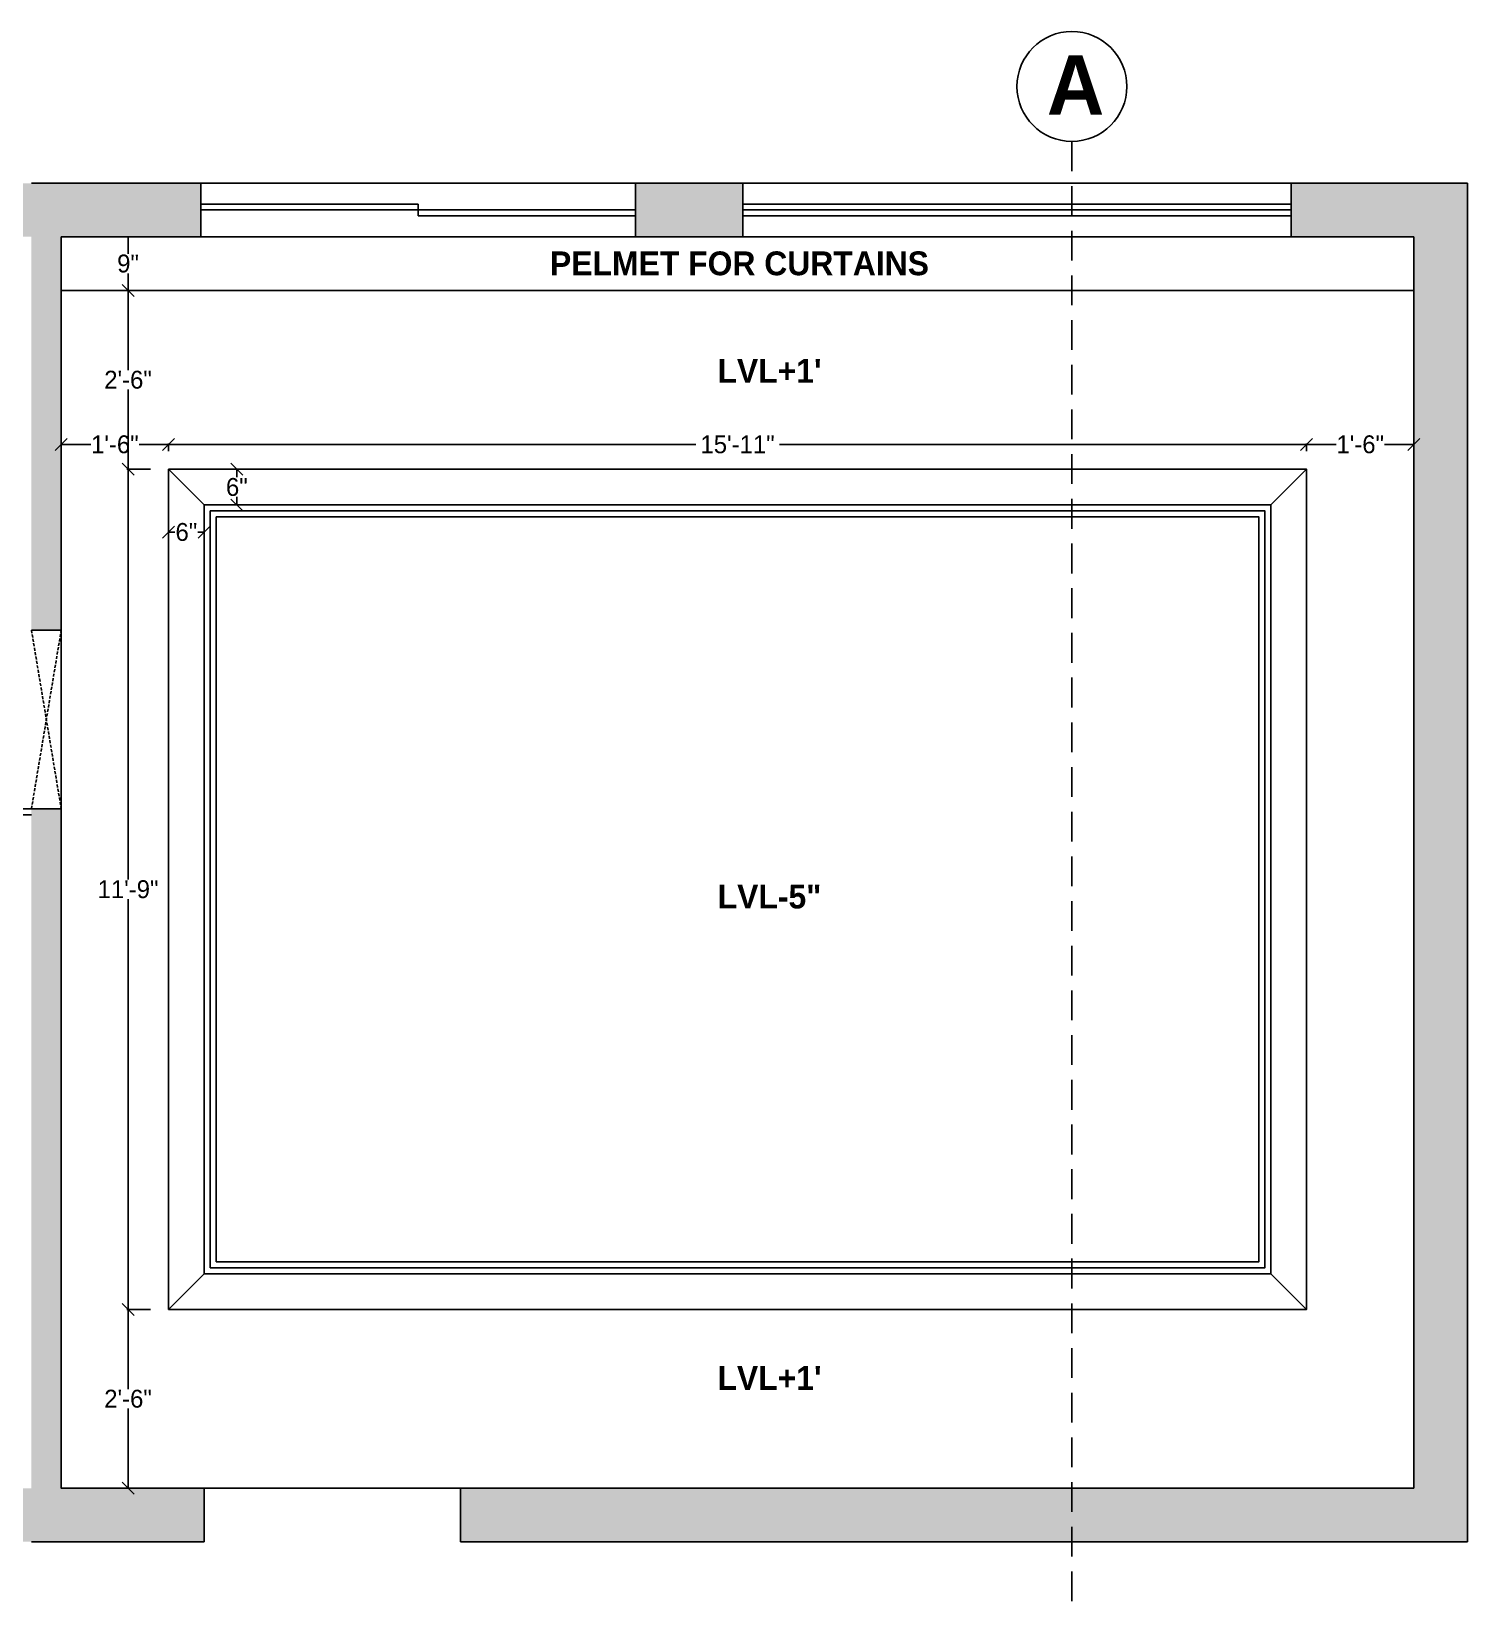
# Model space of a CAD drawing. Header units: inches. Extents: x 9636 to 21597, y -10243 to 557.
# Drawn here: x 16236.5 to 16477.5, y -8813.3 to -8549.2 of the extents above; entities that cross this region are included whole.
import ezdxf

# ---------------------------------------------------------------- set-up
doc = ezdxf.new("R2010")
doc.units = ezdxf.units.IN
doc.header["$MEASUREMENT"] = 0
doc.linetypes.add('DASHED', pattern=[0.75, 0.5, -0.25])
doc.layers.add('IEL-HATCH-002', color=7, linetype='Continuous')
doc.styles.add('HEMI', font='stylu.ttf')
doc.styles.get("Standard").update_dxf_attribs({"font": 'arial.ttf'})
doc.dimstyles.get("Standard").update_dxf_attribs({"dimtxt": 0.18, "dimasz": 0.18, "dimexe": 0.18, "dimexo": 0.0625, "dimgap": 0.09, "dimtad": 0, "dimtih": 1, "dimtoh": 1, "dimdec": 0, "dimzin": 0, "dimdsep": 46, "dimlunit": 4, "dimtxsty": 'Standard', "dimcen": 0.09, "dimadec": 0, "dimazin": 0, "dimtfac": 1, "dimtdec": 0, "dimtofl": 0, "dimtmove": 0, "dimatfit": 3, "dimfxl": 1, "dimtolj": 1, "dimtzin": 0, "dimarcsym": 0})

# ---------------------------------------------------------------- blocks, each defined once
blk = doc.blocks.new('_Oblique')
at = {"color": 0, "linetype": 'ByBlock', "lineweight": -2}
blk.add_line((-0.5, -0.5), (0.5, 0.5), dxfattribs=at)
blk = doc.blocks.new('*D238')
at = {"color": 254, "lineweight": -2, "transparency": 16777216}
for p, q in [((16256.5, -8592.64), (16252.53, -8592.64)), ((16256.5, -8622.64), (16252.53, -8622.64))]:
    blk.add_line(p, q, dxfattribs=at)
at = {"color": 5, "lineweight": -2, "transparency": 16777216}
for p, q in [((16252.71, -8592.64), (16252.71, -8606)), ((16252.71, -8622.64), (16252.71, -8609.29))]:
    blk.add_line(p, q, dxfattribs=at)
at = {"layer": 'Defpoints', "color": 0, "transparency": 16777216}
for p in [(16252.71, -8592.64), (16259.5, -8592.64), (16259.5, -8622.64)]:
    blk.add_point(p, dxfattribs=at)
at = {"color": 5, "lineweight": -2, "transparency": 16777216, "xscale": 2, "yscale": 2, "zscale": 2}
for p, rotation in [((16252.71, -8592.64), 90), ((16252.71, -8622.64), 270)]:
    blk.add_blockref('_Oblique', p, dxfattribs=dict(at, rotation=rotation))
at = {"color": 5, "transparency": 16777216, "insert": (16252.71, -8607.64), "char_height": 3, "attachment_point": 5, "style": 'HEMI'}
blk.add_mtext('\\A1;2\'-6"', dxfattribs=at)
blk = doc.blocks.new('*D239')
at = {"color": 254, "lineweight": -2, "transparency": 16777216}
for p, q in [((16256.5, -8622.64), (16252.53, -8622.64)), ((16256.5, -8763.64), (16252.53, -8763.64))]:
    blk.add_line(p, q, dxfattribs=at)
at = {"color": 5, "lineweight": -2, "transparency": 16777216}
for p, q in [((16252.71, -8622.64), (16252.71, -8691.5)), ((16252.71, -8763.64), (16252.71, -8694.78))]:
    blk.add_line(p, q, dxfattribs=at)
at = {"layer": 'Defpoints', "color": 0, "transparency": 16777216}
for p in [(16259.5, -8622.64), (16252.71, -8763.64), (16259.5, -8763.64)]:
    blk.add_point(p, dxfattribs=at)
at = {"color": 5, "lineweight": -2, "transparency": 16777216, "xscale": 2, "yscale": 2, "zscale": 2}
for p, rotation in [((16252.71, -8622.64), 90), ((16252.71, -8763.64), 270)]:
    blk.add_blockref('_Oblique', p, dxfattribs=dict(at, rotation=rotation))
at = {"color": 5, "transparency": 16777216, "insert": (16252.71, -8693.14), "char_height": 3, "attachment_point": 5, "style": 'HEMI'}
blk.add_mtext('\\A1;11\'-9"', dxfattribs=at)
blk = doc.blocks.new('*D240')
at = {"color": 254, "lineweight": -2, "transparency": 16777216}
for p, q in [((16256.5, -8763.64), (16252.53, -8763.64)), ((16250.5, -8793.64), (16252.53, -8793.64))]:
    blk.add_line(p, q, dxfattribs=at)
at = {"color": 5, "lineweight": -2, "transparency": 16777216}
for p, q in [((16252.71, -8763.64), (16252.71, -8777)), ((16252.71, -8793.64), (16252.71, -8780.29))]:
    blk.add_line(p, q, dxfattribs=at)
at = {"layer": 'Defpoints', "color": 0, "transparency": 16777216}
for p in [(16259.5, -8763.64), (16252.71, -8793.64), (16253.5, -8793.64)]:
    blk.add_point(p, dxfattribs=at)
at = {"color": 5, "lineweight": -2, "transparency": 16777216, "xscale": 2, "yscale": 2, "zscale": 2}
for p, rotation in [((16252.71, -8763.64), 90), ((16252.71, -8793.64), 270)]:
    blk.add_blockref('_Oblique', p, dxfattribs=dict(at, rotation=rotation))
at = {"color": 5, "transparency": 16777216, "insert": (16252.71, -8778.64), "char_height": 3, "attachment_point": 5, "style": 'HEMI'}
blk.add_mtext('\\A1;2\'-6"', dxfattribs=at)
blk = doc.blocks.new('*D241')
at = {"color": 254, "lineweight": -2, "transparency": 16777216}
for p, q in [((16241.5, -8619.64), (16241.5, -8618.3)), ((16259.5, -8619.64), (16259.5, -8618.3))]:
    blk.add_line(p, q, dxfattribs=at)
at = {"color": 5, "lineweight": -2, "transparency": 16777216}
for p, q in [((16241.5, -8618.48), (16246.46, -8618.48)), ((16259.5, -8618.48), (16254.55, -8618.48))]:
    blk.add_line(p, q, dxfattribs=at)
at = {"layer": 'Defpoints', "color": 0, "transparency": 16777216}
for p in [(16241.5, -8618.48), (16241.5, -8622.64), (16259.5, -8622.64)]:
    blk.add_point(p, dxfattribs=at)
at = {"color": 5, "lineweight": -2, "transparency": 16777216, "xscale": 2, "yscale": 2, "zscale": 2, "rotation": 180}
blk.add_blockref('_Oblique', (16241.5, -8618.48), dxfattribs=at)
at = {"color": 5, "lineweight": -2, "transparency": 16777216, "xscale": 2, "yscale": 2, "zscale": 2}
blk.add_blockref('_Oblique', (16259.5, -8618.48), dxfattribs=at)
at = {"color": 5, "transparency": 16777216, "insert": (16250.5, -8618.48), "char_height": 3, "attachment_point": 5, "style": 'HEMI'}
blk.add_mtext('\\A1;1\'-6"', dxfattribs=at)
blk = doc.blocks.new('*D242')
at = {"color": 254, "lineweight": -2, "transparency": 16777216}
for p, q in [((16259.5, -8619.64), (16259.5, -8618.3)), ((16450.5, -8619.64), (16450.5, -8618.3))]:
    blk.add_line(p, q, dxfattribs=at)
at = {"color": 5, "lineweight": -2, "transparency": 16777216}
for p, q in [((16259.5, -8618.48), (16347.98, -8618.48)), ((16450.5, -8618.48), (16362.03, -8618.48))]:
    blk.add_line(p, q, dxfattribs=at)
at = {"layer": 'Defpoints', "color": 0, "transparency": 16777216}
for p in [(16450.5, -8618.48), (16259.5, -8622.64), (16450.5, -8622.64)]:
    blk.add_point(p, dxfattribs=at)
at = {"color": 5, "lineweight": -2, "transparency": 16777216, "xscale": 2, "yscale": 2, "zscale": 2, "rotation": 180}
blk.add_blockref('_Oblique', (16259.5, -8618.48), dxfattribs=at)
at = {"color": 5, "lineweight": -2, "transparency": 16777216, "xscale": 2, "yscale": 2, "zscale": 2}
blk.add_blockref('_Oblique', (16450.5, -8618.48), dxfattribs=at)
at = {"color": 5, "transparency": 16777216, "insert": (16355, -8618.48), "char_height": 3, "attachment_point": 5, "style": 'HEMI'}
blk.add_mtext('\\A1;15\'-11"', dxfattribs=at)
blk = doc.blocks.new('*D243')
at = {"color": 254, "lineweight": -2, "transparency": 16777216}
for p, q in [((16468.5, -8615.48), (16468.5, -8618.3)), ((16450.5, -8619.64), (16450.5, -8618.3))]:
    blk.add_line(p, q, dxfattribs=at)
at = {"color": 5, "lineweight": -2, "transparency": 16777216}
for p, q in [((16450.5, -8618.48), (16455.46, -8618.48)), ((16468.5, -8618.48), (16463.55, -8618.48))]:
    blk.add_line(p, q, dxfattribs=at)
at = {"layer": 'Defpoints', "color": 0, "transparency": 16777216}
for p in [(16468.5, -8618.48), (16468.5, -8618.48), (16450.5, -8622.64)]:
    blk.add_point(p, dxfattribs=at)
at = {"color": 5, "lineweight": -2, "transparency": 16777216, "xscale": 2, "yscale": 2, "zscale": 2, "rotation": 180}
blk.add_blockref('_Oblique', (16450.5, -8618.48), dxfattribs=at)
at = {"color": 5, "lineweight": -2, "transparency": 16777216, "xscale": 2, "yscale": 2, "zscale": 2}
blk.add_blockref('_Oblique', (16468.5, -8618.48), dxfattribs=at)
at = {"color": 5, "transparency": 16777216, "insert": (16459.5, -8618.48), "char_height": 3, "attachment_point": 5, "style": 'HEMI'}
blk.add_mtext('\\A1;1\'-6"', dxfattribs=at)
blk = doc.blocks.new('*D244')
at = {"color": 254, "lineweight": -2, "transparency": 16777216}
for p, q in [((16259.5, -8631.64), (16259.5, -8633.37)), ((16265.5, -8631.64), (16265.5, -8633.37))]:
    blk.add_line(p, q, dxfattribs=at)
at = {"color": 5, "lineweight": -2, "transparency": 16777216}
for p, q in [((16259.5, -8633.19), (16260.59, -8633.19)), ((16265.5, -8633.19), (16264.42, -8633.19))]:
    blk.add_line(p, q, dxfattribs=at)
at = {"layer": 'Defpoints', "color": 0, "transparency": 16777216}
for p in [(16259.5, -8628.64), (16265.5, -8628.64), (16259.5, -8633.19)]:
    blk.add_point(p, dxfattribs=at)
at = {"color": 5, "lineweight": -2, "transparency": 16777216, "xscale": 2, "yscale": 2, "zscale": 2, "rotation": 180}
blk.add_blockref('_Oblique', (16259.5, -8633.19), dxfattribs=at)
at = {"color": 5, "lineweight": -2, "transparency": 16777216, "xscale": 2, "yscale": 2, "zscale": 2}
blk.add_blockref('_Oblique', (16265.5, -8633.19), dxfattribs=at)
at = {"color": 5, "transparency": 16777216, "insert": (16262.5, -8633.19), "char_height": 3, "attachment_point": 5, "style": 'HEMI'}
blk.add_mtext('\\A1;6"', dxfattribs=at)
blk = doc.blocks.new('*D245')
at = {"color": 254, "lineweight": -2, "transparency": 16777216}
for p, q in [((16268.5, -8622.64), (16271.15, -8622.64)), ((16268.5, -8628.64), (16271.15, -8628.64))]:
    blk.add_line(p, q, dxfattribs=at)
at = {"color": 5, "lineweight": -2, "transparency": 16777216}
for p, q in [((16270.97, -8622.64), (16270.97, -8624)), ((16270.97, -8628.64), (16270.97, -8627.29))]:
    blk.add_line(p, q, dxfattribs=at)
at = {"layer": 'Defpoints', "color": 0, "transparency": 16777216}
for p in [(16265.5, -8622.64), (16270.97, -8622.64), (16265.5, -8628.64)]:
    blk.add_point(p, dxfattribs=at)
at = {"color": 5, "lineweight": -2, "transparency": 16777216, "xscale": 2, "yscale": 2, "zscale": 2}
for p, rotation in [((16270.97, -8622.64), 90), ((16270.97, -8628.64), 270)]:
    blk.add_blockref('_Oblique', p, dxfattribs=dict(at, rotation=rotation))
at = {"color": 5, "transparency": 16777216, "insert": (16270.97, -8625.64), "char_height": 3, "attachment_point": 5, "style": 'HEMI'}
blk.add_mtext('\\A1;6"', dxfattribs=at)
blk = doc.blocks.new('*D246')
at = {"color": 0, "lineweight": -2, "transparency": 16777216}
for p, q in [((16252.67, -8583.64), (16252.89, -8583.64)), ((16252.71, -8592.64), (16252.89, -8592.64))]:
    blk.add_line(p, q, dxfattribs=at)
at = {"color": 5, "lineweight": -2, "transparency": 16777216}
for p, q in [((16252.71, -8583.82), (16252.71, -8586.5)), ((16252.71, -8592.46), (16252.71, -8589.78))]:
    blk.add_line(p, q, dxfattribs=at)
at = {"color": 5, "transparency": 16777216}
for points in [[(16252.68, -8583.82), (16252.74, -8583.82), (16252.71, -8583.64)], [(16252.68, -8592.46), (16252.74, -8592.46), (16252.71, -8592.64)]]:
    blk.add_solid(points, dxfattribs=at)
at = {"layer": 'Defpoints', "color": 0, "transparency": 16777216}
for p in [(16252.53, -8583.64), (16252.71, -8583.64), (16252.71, -8592.64)]:
    blk.add_point(p, dxfattribs=at)
at = {"color": 5, "transparency": 16777216, "insert": (16252.71, -8588.14), "char_height": 3, "attachment_point": 5, "style": 'HEMI'}
blk.add_mtext('\\A1;9"', dxfattribs=at)

msp = doc.modelspace()

# ---------------------------------------------------------------- hatches: boundary and pattern name
at = {"layer": 'IEL-HATCH-002', "true_color": 0xc7c8ca, "transparency": 33554687}
h = msp.add_hatch(color=9, dxfattribs=at)
h.dxf.hatch_style = 1
h.paths.add_polyline_path([(16050, -8574.64), (16007.5, -8574.64), (16007.5, -8676.64), (16011.17, -8676.64), (16016.5, -8676.64), (16016.5, -8588.64), (16021.5, -8588.64), (16021.5, -8583.64), (16050, -8583.64)])
h.paths.add_polyline_path([(16158, -8574.64), (16134, -8574.64), (16134, -8583.64), (16158, -8583.64)])
h.paths.add_polyline_path([(16236.5, -8574.64), (16158, -8574.64), (16158, -8793.64), (16164.5, -8793.64), (16164.5, -8583.64), (16236.5, -8583.64)])
h.paths.add_polyline_path([(16265.5, -8793.64), (16241.5, -8793.64), (16241.5, -8679.64), (16237.84, -8679.64), (16236.5, -8679.64), (16236.5, -8793.64), (16164.5, -8793.64), (16158, -8793.64), (16158, -8802.64), (16164.5, -8802.64), (16236.5, -8802.64), (16265.5, -8802.64), (16265.5, -8798.97)])
h.paths.add_polyline_path([(16158, -8793.64), (16016.5, -8793.64), (16016.5, -8773.94), (16016.5, -8730.64), (16026, -8730.64), (16026, -8725.64), (16016.5, -8725.64), (16016.5, -8718.64), (16007.5, -8718.64), (16007.5, -8802.64), (16158, -8802.64)])
h.paths.add_polyline_path([(16477.5, -8574.64), (16447.9, -8574.64), (16447.9, -8583.64), (16468.5, -8583.64), (16468.5, -8775.64), (16468.5, -8781.64), (16468.5, -8793.64), (16308.5, -8793.64), (16308.5, -8802.64), (16477.5, -8802.64)])
h.paths.add_polyline_path([(16355.9, -8574.64), (16337.9, -8574.64), (16337.9, -8583.64), (16355.9, -8583.64)], flags=17)
h.paths.add_polyline_path([(16264.9, -8574.64), (16236.5, -8574.64), (16236.5, -8649.64), (16241.5, -8649.64), (16241.5, -8583.64), (16264.9, -8583.64)])

# ---------------------------------------------------------------- linework, layer by layer
at = {"color": 18, "linetype": 'DASHED', "ltscale": 10, "true_color": 0x000000}
msp.add_line((16411.11, -8567.62), (16411.11, -8813.33), dxfattribs=at)
for p, q in [((16236.5, -8574.64), (16477.5, -8574.64)), ((16477.5, -8574.64), (16477.5, -8802.64)), ((16241.5, -8583.64), (16468.5, -8583.64)), ((16241.5, -8649.64), (16241.5, -8583.64)), ((16468.5, -8583.64), (16468.5, -8775.64)), ((16265.5, -8628.64), (16259.5, -8622.64)), ((16444.5, -8628.64), (16450.5, -8622.64)), ((16241.5, -8649.64), (16236.5, -8649.64)), ((16241.5, -8679.64), (16236.5, -8679.64)), ((16241.5, -8793.64), (16241.5, -8679.64)), ((16265.5, -8757.64), (16259.5, -8763.64)), ((16444.5, -8757.64), (16450.5, -8763.64)), ((16468.5, -8769.64), (16468.5, -8793.64)), ((16265.5, -8793.64), (16241.5, -8793.64)), ((16265.5, -8793.64), (16265.5, -8802.64)), ((16468.5, -8793.64), (16308.5, -8793.64)), ((16308.5, -8793.64), (16308.5, -8802.64)), ((16265.5, -8802.64), (16236.5, -8802.64)), ((16477.5, -8802.64), (16308.5, -8802.64))]:
    msp.add_line(p, q)
at = {"color": 152, "true_color": 0x2776bb}
for p, q in [((16264.9, -8583.64), (16264.9, -8574.64)), ((16337.9, -8583.64), (16337.9, -8574.64)), ((16355.9, -8583.64), (16355.9, -8574.64)), ((16447.9, -8583.64), (16447.9, -8574.64)), ((16264.9, -8578.14), (16301.4, -8578.14)), ((16264.9, -8579.14), (16337.9, -8579.14)), ((16301.4, -8580.14), (16301.4, -8578.14)), ((16355.9, -8578.14), (16447.9, -8578.14)), ((16355.9, -8579.14), (16447.9, -8579.14)), ((16301.4, -8580.14), (16337.9, -8580.14)), ((16355.9, -8580.14), (16447.9, -8580.14))]:
    msp.add_line(p, q, dxfattribs=at)
at = {"linetype": 'DASHED', "ltscale": 10}
msp.add_line((16241.5, -8592.64), (16468.5, -8592.64), dxfattribs=at)
at = {"color": 18, "linetype": 'DASHED', "true_color": 0x000000}
for p, q in [((16236.5, -8679.64), (16241.5, -8649.64)), ((16236.5, -8649.64), (16241.5, -8679.64))]:
    msp.add_line(p, q, dxfattribs=at)
for points in [[(16468.5, -8793.64), (16241.5, -8793.64), (16241.5, -8592.64), (16468.5, -8592.64)], [(16259.5, -8622.64), (16450.5, -8622.64), (16450.5, -8763.64), (16259.5, -8763.64)], [(16265.5, -8628.64), (16444.5, -8628.64), (16444.5, -8757.64), (16265.5, -8757.64)]]:
    msp.add_lwpolyline(points, close=True)
at = {"color": 41, "true_color": 0xf4ee51}
for points in [[(16266.5, -8629.64), (16443.5, -8629.64), (16443.5, -8756.64), (16266.5, -8756.64)], [(16267.5, -8630.64), (16442.5, -8630.64), (16442.5, -8755.64), (16267.5, -8755.64)]]:
    msp.add_lwpolyline(points, close=True, dxfattribs=at)
at = {"color": 152, "true_color": 0x2776bb}
msp.add_lwpolyline([(16236.5, -8679.64), (16217.7, -8679.64), (16217.7, -8680.64), (16236.5, -8680.64)], dxfattribs=at)
at = {"color": 18, "true_color": 0x000000}
msp.add_circle((16411.11, -8558.41), 9.22, dxfattribs=at)

# ---------------------------------------------------------------- texts
at = {"color": 5, "lineweight": 15, "insert": (16415.83, -8553.17), "char_height": 10, "width": 8.2076, "attachment_point": 3, "rotation": 0.0094, "style": 'HEMI'}
msp.add_mtext('\\pxqc;{\\fStylus BT|b1|i0|c0|p34;A}', dxfattribs=at)
at = {"color": 177, "lineweight": 15, "true_color": 0x293189, "char_height": 4, "width": 69.2136, "attachment_point": 3, "rotation": 0.0094, "style": 'HEMI'}
for s, insert in [('\\pxqc;{\\fStylus BT|b1|i0|c0|p34;PELMET FOR CURTAINS}', (16389.93, -8586.09)), ("\\pxqc;{\\fStylus BT|b1|i0|c0|p34;LVL+1'}", (16394.97, -8604.12)), ('\\pxqc;{\\fStylus BT|b1|i0|c0|p34;LVL-5"}', (16394.97, -8692.35)), ("\\pxqc;{\\fStylus BT|b1|i0|c0|p34;LVL+1'}", (16394.97, -8773.14))]:
    msp.add_mtext(s, dxfattribs=dict(at, insert=insert))

# ---------------------------------------------------------------- dimensions: what is measured, and where the dimension line sits
dim = msp.add_linear_dim(base=(16252.71, -8583.64), p1=(16252.71, -8592.64), p2=(16252.53, -8583.64), angle=90, dimstyle='Standard', override={"dimtxt": 3, "dimtxsty": 'HEMI', "dimclrd": 5, "dimclrt": 5, "dimfxl": 0.03937, "dimfxlon": 1, "dimarcsym": 1})
dim.commit()
dim.dimension.update_dxf_attribs({"geometry": '*D246', "text_midpoint": (16252.71, -8588.14)})
at = {"color": 18, "true_color": 0x000000}
for base, p1, p2, picture, middle in [((16252.71, -8592.64), (16259.5, -8622.64), (16259.5, -8592.64), '*D238', (16252.71, -8607.64)), ((16252.71, -8763.64), (16259.5, -8622.64), (16259.5, -8763.64), '*D239', (16252.71, -8693.14)), ((16270.97, -8622.64), (16265.5, -8628.64), (16265.5, -8622.64), '*D245', (16270.97, -8625.64)), ((16252.71, -8793.64), (16259.5, -8763.64), (16253.5, -8793.64), '*D240', (16252.71, -8778.64))]:
    dim = msp.add_linear_dim(base=base, p1=p1, p2=p2, angle=90, dimstyle='Standard', override={"dimtxt": 3, "dimasz": 2, "dimexo": 3, "dimtxsty": 'HEMI', "dimblk": 'Oblique', "dimcen": 0, "dimclrd": 5, "dimclre": 254, "dimclrt": 5, "dimldrblk": 'Oblique', "dimfxl": 0.03937, "dimarcsym": 1}, dxfattribs=at)
    dim.commit()
    dim.dimension.update_dxf_attribs({"geometry": picture, "text_midpoint": middle})
for base, p1, p2, picture, middle in [((16468.5, -8618.48), (16450.5, -8622.64), (16468.5, -8618.48), '*D243', (16459.5, -8618.48)), ((16241.5, -8618.48), (16259.5, -8622.64), (16241.5, -8622.64), '*D241', (16250.5, -8618.48)), ((16450.5, -8618.48), (16259.5, -8622.64), (16450.5, -8622.64), '*D242', (16355, -8618.48)), ((16259.5, -8633.19), (16265.5, -8628.64), (16259.5, -8628.64), '*D244', (16262.5, -8633.19))]:
    dim = msp.add_linear_dim(base=base, p1=p1, p2=p2, dimstyle='Standard', override={"dimtxt": 3, "dimasz": 2, "dimexo": 3, "dimtxsty": 'HEMI', "dimblk": 'Oblique', "dimcen": 0, "dimclrd": 5, "dimclre": 254, "dimclrt": 5, "dimldrblk": 'Oblique', "dimfxl": 0.03937, "dimarcsym": 1}, dxfattribs=at)
    dim.commit()
    dim.dimension.update_dxf_attribs({"geometry": picture, "text_midpoint": middle})

doc.saveas('drawing.dxf')
